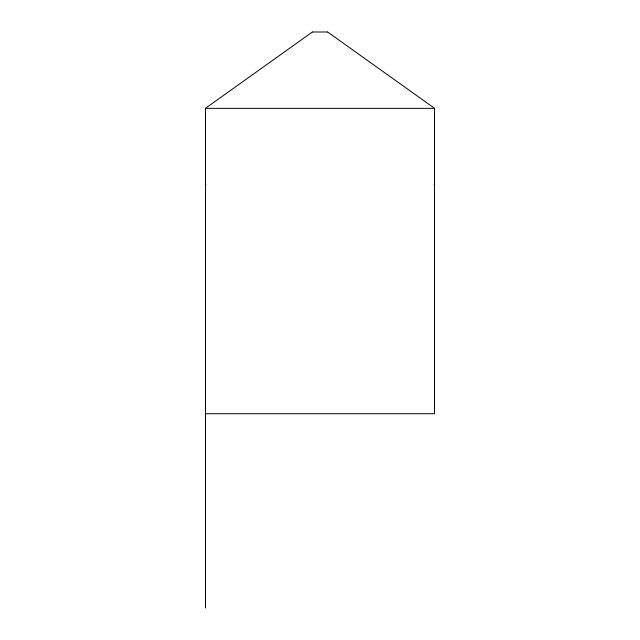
<?xml version="1.0" encoding="UTF-8"?>
<svg xmlns="http://www.w3.org/2000/svg" width="640" height="640" viewBox="0 0 640 640"><rect width="100%" height="100%" fill="white"/><g stroke="black" fill="none" stroke-linecap="round" stroke-linejoin="round"><path stroke-width="0.96" d="M312.368 32L205.416 108.344L434.584 108.344L327.632 32M312.48 32L327.52 32M205.48 184.696L205.944 184.696M434.056 184.696L434.52 184.696M205.48 413.736L434.52 413.736L434.52 108.344M205.48 108.344L205.48 608"/></g></svg>
